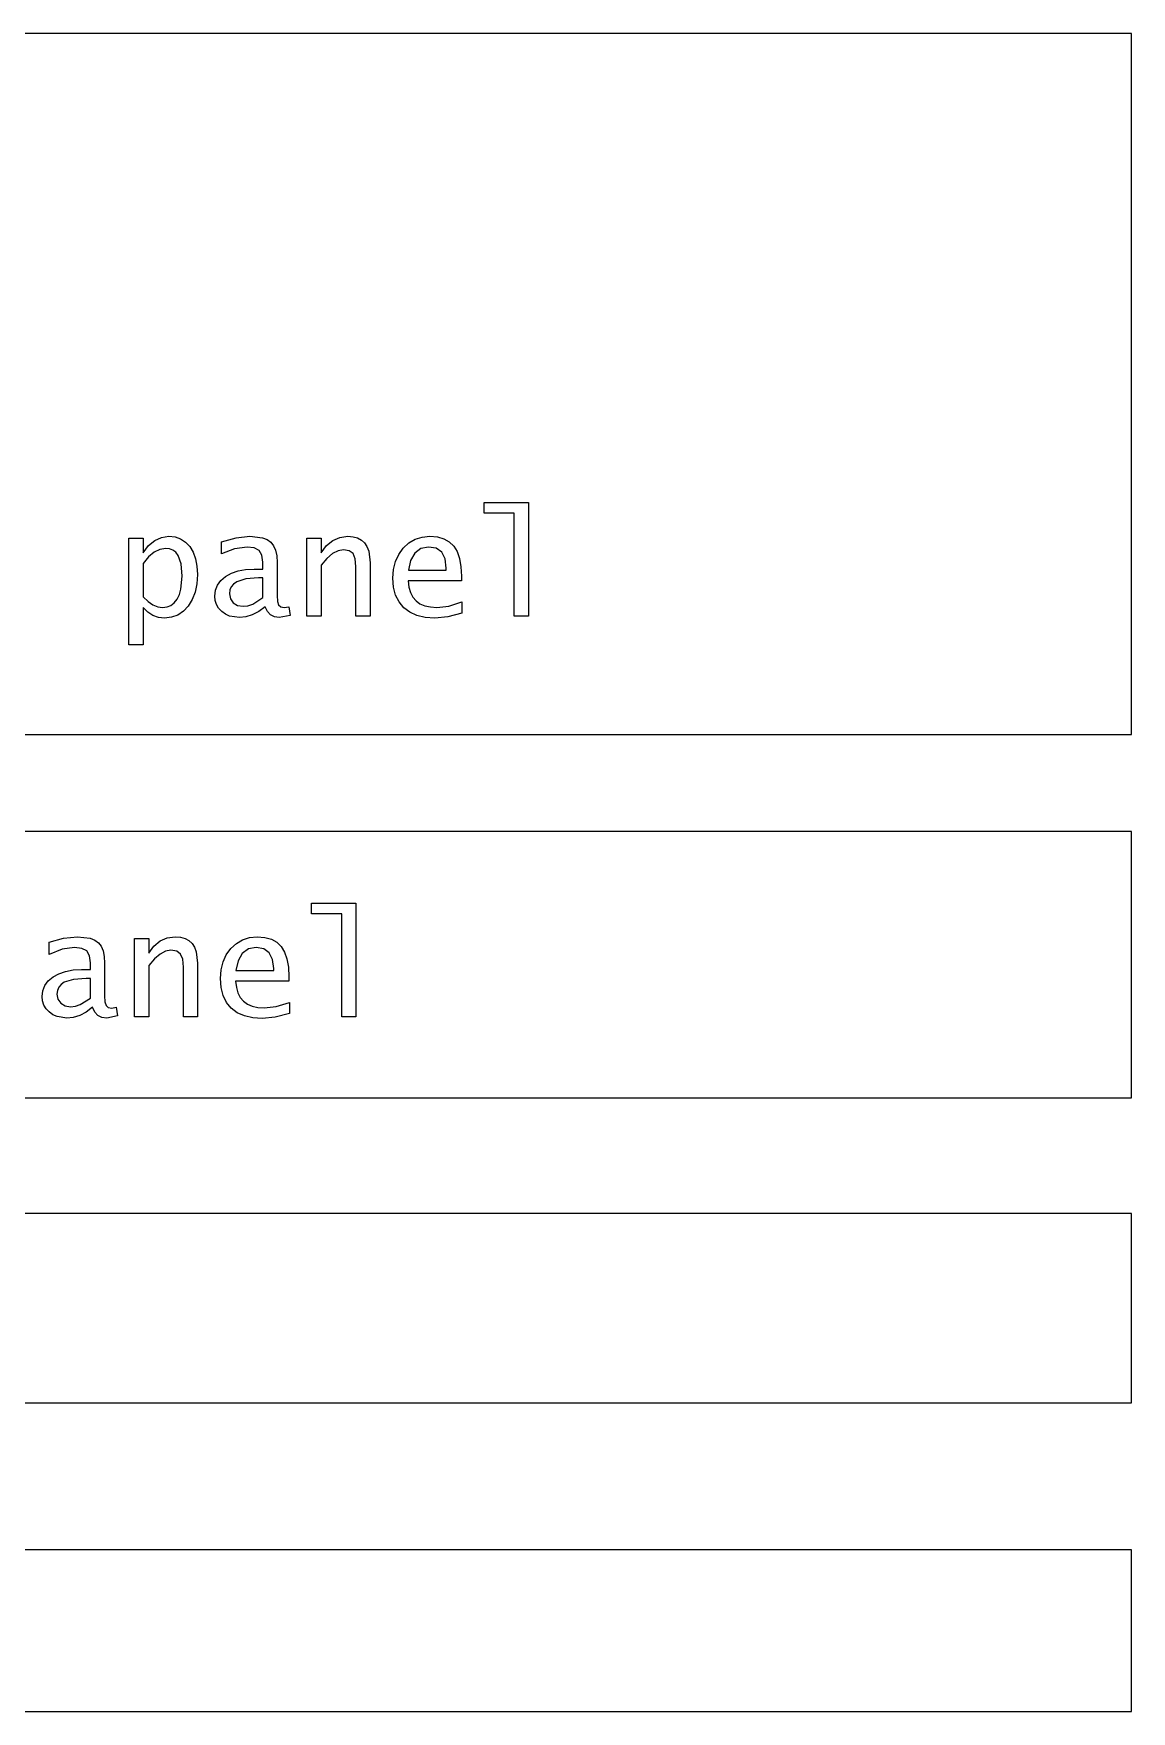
# Model space of a CAD drawing. Header units: metres. Extents: x 0 to 1771, y 0 to 1200.
# Drawn here: x 1461.8 to 1746.9, y 514.7 to 950.4 of the extents above; entities that cross this region are included whole.
import ezdxf

# ---------------------------------------------------------------- set-up
doc = ezdxf.new("R2010")
doc.units = ezdxf.units.M

msp = doc.modelspace()

# ---------------------------------------------------------------- linework, layer by layer
at = {"layer": 'bottom front pan'}
for points in [[(1586.65, 799.1, 0.15), (1586.65, 825.86, 0.15), (1578.81, 825.86, 0.15), (1578.81, 828.63, 0.15), (1590.33, 828.63, 0.15), (1590.33, 799.1, 0.15), (1586.65, 799.1, 0.15)], [(1486.6, 791.71, 0.15), (1486.6, 819.41, 0.15), (1490.29, 819.41, 0.15), (1490.29, 815.59, 0.15), (1491.71, 817.46, 0.15), (1493.28, 818.79, 0.15), (1495.02, 819.59, 0.15), (1496.93, 819.86, 0.15), (1498.57, 819.69, 0.15), (1500.02, 819.19, 0.15), (1501.29, 818.36, 0.15), (1502.38, 817.19, 0.15), (1503.25, 815.74, 0.15), (1503.87, 814.04, 0.15), (1504.25, 812.11, 0.15), (1504.37, 809.93, 0.15), (1504.22, 807.52, 0.15), (1503.78, 805.36, 0.15), (1503.05, 803.44, 0.15), (1502.01, 801.75, 0.15), (1500.74, 800.39, 0.15), (1499.29, 799.41, 0.15), (1497.66, 798.83, 0.15), (1495.84, 798.63, 0.15), (1494.27, 798.8, 0.15), (1492.82, 799.32, 0.15), (1491.49, 800.19, 0.15), (1490.29, 801.4, 0.15), (1490.29, 791.71, 0.15), (1486.6, 791.71, 0.15)], [(1521.95, 801.55, 0.15), (1520.28, 800.32, 0.15), (1518.61, 799.44, 0.15), (1516.94, 798.92, 0.15), (1515.27, 798.74, 0.15), (1512.73, 799.14, 0.15), (1511.65, 799.64, 0.15), (1510.68, 800.33, 0.15), (1509.89, 801.18, 0.15), (1509.33, 802.13, 0.15), (1508.99, 803.19, 0.15), (1508.88, 804.35, 0.15), (1509.05, 805.86, 0.15), (1509.58, 807.21, 0.15), (1510.46, 808.4, 0.15), (1511.68, 809.44, 0.15), (1513.2, 810.28, 0.15), (1514.94, 810.89, 0.15), (1516.9, 811.25, 0.15), (1519.09, 811.37, 0.15), (1521.37, 811.37, 0.15), (1521.37, 813.11, 0.15), (1521.13, 814.95, 0.15), (1520.42, 816.17, 0.15), (1519.15, 816.86, 0.15), (1517.26, 817.09, 0.15), (1514, 816.64, 0.15), (1510.64, 815.3, 0.15), (1510.64, 818.46, 0.15), (1514.44, 819.51, 0.15), (1518, 819.86, 0.15), (1521.29, 819.48, 0.15), (1522.52, 819, 0.15), (1523.46, 818.33, 0.15), (1524.16, 817.42, 0.15), (1524.66, 816.24, 0.15), (1524.96, 814.77, 0.15), (1525.06, 813.03, 0.15), (1525.06, 804.52, 0.15), (1525.15, 802.98, 0.15), (1525.45, 802.03, 0.15), (1526.02, 801.53, 0.15), (1526.93, 801.36, 0.15), (1528.09, 801.55, 0.15), (1528.42, 799.34, 0.15), (1525.63, 798.74, 0.15), (1524.38, 798.92, 0.15), (1523.35, 799.44, 0.15), (1522.54, 800.32, 0.15), (1521.95, 801.55, 0.15)], [(1532.82, 799.1, 0.15), (1532.82, 819.41, 0.15), (1536.5, 819.41, 0.15), (1536.5, 815.59, 0.15), (1537.89, 817.46, 0.15), (1539.5, 818.79, 0.15), (1541.35, 819.59, 0.15), (1543.42, 819.86, 0.15), (1544.78, 819.75, 0.15), (1545.95, 819.43, 0.15), (1546.94, 818.89, 0.15), (1547.76, 818.14, 0.15), (1548.39, 817.18, 0.15), (1548.84, 816, 0.15), (1549.2, 813, 0.15), (1549.2, 799.1, 0.15), (1545.52, 799.1, 0.15), (1545.52, 811.99, 0.15), (1545.33, 814.02, 0.15), (1544.78, 815.36, 0.15), (1543.79, 816.11, 0.15), (1542.3, 816.36, 0.15), (1540.9, 816.11, 0.15), (1539.47, 815.37, 0.15), (1538, 814.12, 0.15), (1536.5, 812.38, 0.15), (1536.5, 799.1, 0.15), (1532.82, 799.1, 0.15)], [(1573.03, 799.9, 0.15), (1569.36, 798.95, 0.15), (1566, 798.63, 0.15), (1563.53, 798.8, 0.15), (1561.37, 799.3, 0.15), (1559.5, 800.15, 0.15), (1557.95, 801.32, 0.15), (1556.71, 802.82, 0.15), (1555.84, 804.6, 0.15), (1555.31, 806.67, 0.15), (1555.13, 809.03, 0.15), (1555.3, 811.29, 0.15), (1555.81, 813.34, 0.15), (1556.65, 815.18, 0.15), (1557.83, 816.81, 0.15), (1559.28, 818.14, 0.15), (1560.9, 819.1, 0.15), (1562.71, 819.67, 0.15), (1564.71, 819.86, 0.15), (1566.67, 819.7, 0.15), (1568.36, 819.23, 0.15), (1569.77, 818.44, 0.15), (1570.91, 817.33, 0.15), (1571.78, 815.9, 0.15), (1572.4, 814.11, 0.15), (1572.77, 811.97, 0.15), (1572.9, 809.48, 0.15), (1572.9, 808.3, 0.15), (1559.06, 808.3, 0.15), (1559.27, 806.68, 0.15), (1559.68, 805.28, 0.15), (1560.3, 804.1, 0.15), (1561.13, 803.12, 0.15), (1562.16, 802.37, 0.15), (1563.4, 801.83, 0.15), (1564.85, 801.51, 0.15), (1566.5, 801.4, 0.15), (1569.62, 801.75, 0.15), (1573.03, 802.82, 0.15), (1573.03, 799.9, 0.15)], [(1490.29, 804.17, 0.15), (1491.56, 802.96, 0.15), (1492.83, 802.09, 0.15), (1494.09, 801.57, 0.15), (1495.34, 801.4, 0.15), (1496.48, 801.53, 0.15), (1497.49, 801.93, 0.15), (1498.37, 802.6, 0.15), (1499.11, 803.54, 0.15), (1499.69, 804.72, 0.15), (1500.11, 806.11, 0.15), (1500.44, 809.54, 0.15), (1500.18, 812.68, 0.15), (1499.37, 814.92, 0.15), (1498.77, 815.71, 0.15), (1498.03, 816.27, 0.15), (1497.16, 816.6, 0.15), (1496.16, 816.72, 0.15), (1494.62, 816.47, 0.15), (1493.13, 815.74, 0.15), (1491.69, 814.53, 0.15), (1490.29, 812.83, 0.15), (1490.29, 804.17, 0.15)], [(1559.17, 811.07, 0.15), (1568.97, 811.07, 0.15), (1568.97, 811.59, 0.15), (1568.69, 814, 0.15), (1567.83, 815.72, 0.15), (1566.39, 816.75, 0.15), (1564.39, 817.09, 0.15), (1562.39, 816.69, 0.15), (1560.81, 815.5, 0.15), (1559.71, 813.6, 0.15), (1559.17, 811.07, 0.15)], [(1521.37, 803.94, 0.15), (1521.37, 809.07, 0.15), (1520.27, 809.07, 0.15), (1516.95, 808.81, 0.15), (1514.59, 808.04, 0.15), (1513.76, 807.47, 0.15), (1513.17, 806.76, 0.15), (1512.81, 805.93, 0.15), (1512.69, 804.97, 0.15), (1512.94, 803.64, 0.15), (1513.67, 802.6, 0.15), (1514.8, 801.92, 0.15), (1516.25, 801.7, 0.15), (1517.47, 801.84, 0.15), (1518.73, 802.26, 0.15), (1521.37, 803.94, 0.15)]]:
    msp.add_polyline3d(points, dxfattribs=at)
at = {"layer": 'bottom top panel'}
for points in [[(1541.86, 695.11, 0.15), (1541.86, 721.87, 0.15), (1534.02, 721.87, 0.15), (1534.02, 724.64, 0.15), (1545.54, 724.64, 0.15), (1545.54, 695.11, 0.15), (1541.86, 695.11, 0.15)], [(1477.16, 697.56, 0.15), (1475.49, 696.33, 0.15), (1473.82, 695.45, 0.15), (1472.15, 694.93, 0.15), (1470.49, 694.75, 0.15), (1467.95, 695.15, 0.15), (1466.86, 695.64, 0.15), (1465.9, 696.34, 0.15), (1465.11, 697.19, 0.15), (1464.54, 698.14, 0.15), (1464.2, 699.2, 0.15), (1464.09, 700.36, 0.15), (1464.27, 701.86, 0.15), (1464.79, 703.21, 0.15), (1465.67, 704.41, 0.15), (1466.9, 705.45, 0.15), (1468.41, 706.29, 0.15), (1470.15, 706.89, 0.15), (1472.11, 707.25, 0.15), (1474.3, 707.37, 0.15), (1476.59, 707.37, 0.15), (1476.59, 709.11, 0.15), (1476.35, 710.96, 0.15), (1475.63, 712.18, 0.15), (1474.36, 712.87, 0.15), (1472.47, 713.1, 0.15), (1469.22, 712.65, 0.15), (1465.85, 711.3, 0.15), (1465.85, 714.46, 0.15), (1469.65, 715.52, 0.15), (1473.21, 715.87, 0.15), (1476.51, 715.48, 0.15), (1477.73, 715, 0.15), (1478.67, 714.33, 0.15), (1479.37, 713.43, 0.15), (1479.87, 712.24, 0.15), (1480.17, 710.78, 0.15), (1480.27, 709.04, 0.15), (1480.27, 700.53, 0.15), (1480.37, 698.99, 0.15), (1480.66, 698.03, 0.15), (1481.23, 697.53, 0.15), (1482.14, 697.37, 0.15), (1483.3, 697.56, 0.15), (1483.64, 695.35, 0.15), (1480.84, 694.75, 0.15), (1479.59, 694.93, 0.15), (1478.56, 695.45, 0.15), (1477.75, 696.33, 0.15), (1477.16, 697.56, 0.15)], [(1488.03, 695.11, 0.15), (1488.03, 715.42, 0.15), (1491.72, 715.42, 0.15), (1491.72, 711.6, 0.15), (1493.1, 713.47, 0.15), (1494.72, 714.8, 0.15), (1496.56, 715.6, 0.15), (1498.64, 715.87, 0.15), (1499.99, 715.76, 0.15), (1501.16, 715.44, 0.15), (1502.16, 714.9, 0.15), (1502.97, 714.15, 0.15), (1503.6, 713.18, 0.15), (1504.05, 712, 0.15), (1504.42, 709, 0.15), (1504.42, 695.11, 0.15), (1500.73, 695.11, 0.15), (1500.73, 707.99, 0.15), (1500.55, 710.02, 0.15), (1499.99, 711.37, 0.15), (1499, 712.12, 0.15), (1497.51, 712.37, 0.15), (1496.11, 712.12, 0.15), (1494.68, 711.37, 0.15), (1493.21, 710.13, 0.15), (1491.72, 708.38, 0.15), (1491.72, 695.11, 0.15), (1488.03, 695.11, 0.15)], [(1528.24, 695.91, 0.15), (1524.57, 694.96, 0.15), (1521.21, 694.64, 0.15), (1518.74, 694.81, 0.15), (1516.58, 695.31, 0.15), (1514.72, 696.15, 0.15), (1513.16, 697.33, 0.15), (1511.93, 698.82, 0.15), (1511.05, 700.6, 0.15), (1510.52, 702.68, 0.15), (1510.34, 705.04, 0.15), (1510.51, 707.3, 0.15), (1511.02, 709.35, 0.15), (1511.86, 711.19, 0.15), (1513.05, 712.82, 0.15), (1514.49, 714.15, 0.15), (1516.12, 715.1, 0.15), (1517.93, 715.68, 0.15), (1519.92, 715.87, 0.15), (1521.89, 715.71, 0.15), (1523.57, 715.23, 0.15), (1524.99, 714.45, 0.15), (1526.12, 713.34, 0.15), (1526.99, 711.9, 0.15), (1527.61, 710.11, 0.15), (1527.99, 707.98, 0.15), (1528.11, 705.49, 0.15), (1528.11, 704.31, 0.15), (1514.27, 704.31, 0.15), (1514.48, 702.69, 0.15), (1514.89, 701.29, 0.15), (1515.51, 700.1, 0.15), (1516.34, 699.13, 0.15), (1517.37, 698.38, 0.15), (1518.61, 697.84, 0.15), (1520.06, 697.51, 0.15), (1521.72, 697.41, 0.15), (1524.83, 697.76, 0.15), (1528.24, 698.83, 0.15), (1528.24, 695.91, 0.15)], [(1514.38, 707.08, 0.15), (1524.18, 707.08, 0.15), (1524.18, 707.6, 0.15), (1523.9, 710, 0.15), (1523.04, 711.72, 0.15), (1521.61, 712.75, 0.15), (1519.6, 713.1, 0.15), (1517.6, 712.7, 0.15), (1516.02, 711.51, 0.15), (1514.92, 709.6, 0.15), (1514.38, 707.08, 0.15)], [(1476.59, 699.95, 0.15), (1476.59, 705.07, 0.15), (1475.48, 705.07, 0.15), (1472.17, 704.82, 0.15), (1469.8, 704.05, 0.15), (1468.97, 703.47, 0.15), (1468.38, 702.77, 0.15), (1468.03, 701.94, 0.15), (1467.91, 700.98, 0.15), (1468.15, 699.65, 0.15), (1468.88, 698.6, 0.15), (1470.01, 697.93, 0.15), (1471.46, 697.7, 0.15), (1472.69, 697.85, 0.15), (1473.95, 698.27, 0.15), (1476.59, 699.95, 0.15)]]:
    msp.add_polyline3d(points, dxfattribs=at)
at = {"layer": 'Group#11'}
msp.add_polyline3d([(1170.86, 556.71, 0), (1170.86, 514.71, 0), (1746.86, 514.71, 0), (1746.86, 556.71, 0), (1170.86, 556.71, 0)], dxfattribs=at)
at = {"layer": 'Group#12'}
msp.add_polyline3d([(1170.86, 594.81, 0), (1746.86, 594.81, 0), (1746.86, 644.01, 0), (1170.86, 644.01, 0), (1170.86, 594.81, 0)], dxfattribs=at)
at = {"layer": 'Group#13'}
msp.add_polyline3d([(1170.86, 950.42, 0), (1170.86, 768.42, 0), (1746.86, 768.42, 0), (1746.86, 950.42, 0), (1170.86, 950.42, 0)], dxfattribs=at)
at = {"layer": 'Group#14'}
msp.add_polyline3d([(1170.86, 743.22, 0), (1170.86, 674.01, 0), (1746.86, 674.01, 0), (1746.86, 743.22, 0), (1170.86, 743.22, 0)], dxfattribs=at)

doc.saveas('drawing.dxf')
